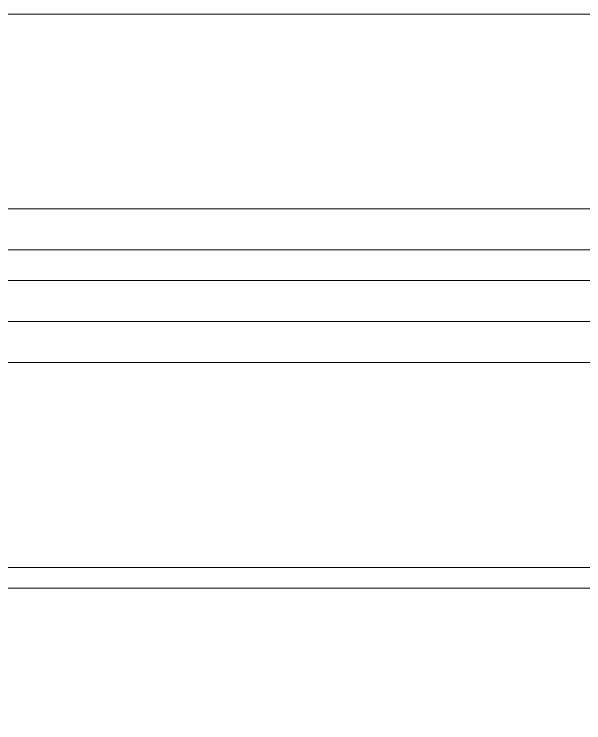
# Model space of a CAD drawing. Extents: x -2598 to 23780, y 0 to 8114.
# Drawn here: x 9625.6 to 9681.3, y 2789.8 to 2859 of the extents above; entities that cross this region are included whole.
import ezdxf

# ---------------------------------------------------------------- set-up
doc = ezdxf.new("R2010")
doc.units = 0
doc.header["$LTSCALE"] = 25
doc.header["$MEASUREMENT"] = 0
for name, color, linetype, lineweight in [('00', 9, 'Continuous', 9), ('06D', 9, 'Continuous', 9), ('10', 9, 'Continuous', 9), ('14', 9, 'Continuous', 9), ('33', 9, 'BATTING', 9), ('35', 9, 'Continuous', 9)]:
    doc.layers.add(name, color=color, linetype=linetype, lineweight=lineweight)
doc.linetypes.add('BATTING', pattern='A,0.0001,-0.1,[134,ltypeshp.shx,S=0.1,R=0,X=-0.1,Y=0],-0.2,[134,ltypeshp.shx,S=0.1,R=180,X=0.1,Y=0],-0.1', length=0.4001)

msp = doc.modelspace()

# ---------------------------------------------------------------- linework, layer by layer
at = {"layer": '00'}
msp.add_lwpolyline([(9480, 2825), (9730, 2825), (9730, 2805), (9480, 2805)], close=True, dxfattribs=at)
msp.add_lwpolyline([(9480, 2825), (9730, 2825), (9730, 2805), (9480, 2805)], close=True, dxfattribs=at)
at = {"layer": '06D'}
for points in [[(9480, 2840), (9732.088, 2840)], [(9729.996, 2825), (9729.996, 2833), (9480, 2833), (9480, 2825)]]:
    msp.add_lwpolyline(points, dxfattribs=at)
at = {"layer": '10'}
msp.add_line((8088.983, 2859), (10761.5, 2859), dxfattribs=at)
at = {"layer": '10', "const_width": 0.1}
msp.add_lwpolyline([(9473.188, 2836), (9736.63, 2836)], dxfattribs=at)
at = {"layer": '14'}
msp.add_lwpolyline([(9478, 2819.3), (9478, 2803), (9732, 2803), (9732, 2820.225)], dxfattribs=at)
at = {"layer": '33', "ltscale": 0.4}
msp.add_lwpolyline([(9480, 2829), (9729.996, 2829)], dxfattribs=at)
at = {"layer": '35'}
msp.add_lwpolyline([(9235.5, 2743), (9235.5, 2447), (9309.5, 2447), (9309.5, 2363), (9925.5, 2363), (9925.5, 2447), (9990.5, 2447), (9990.5, 2743), (9925.5, 2743), (9925.5, 2803), (9309.5, 2803), (9309.5, 2743)], close=True, dxfattribs=at)

doc.saveas('drawing.dxf')
